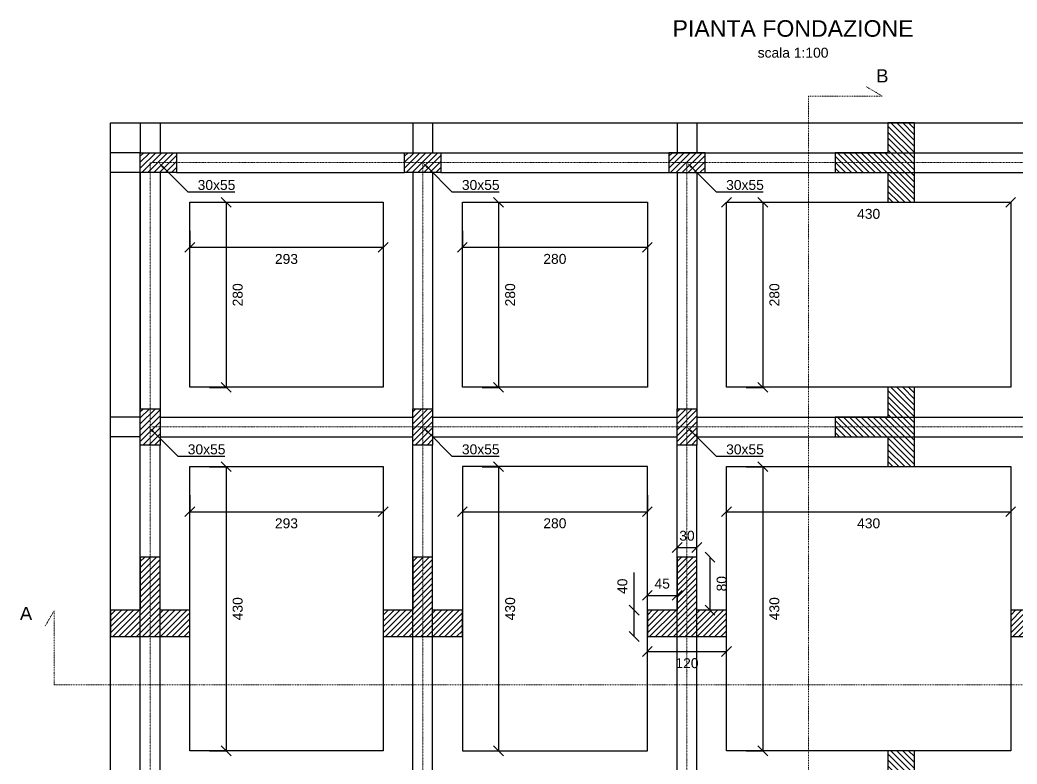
# Model space of a CAD drawing. Header units: millimetres. Extents: x -455371 to 117772, y -78417 to 116564.
# Drawn here: x -105354 to -90260, y 50472 to 61731 of the extents above; entities that cross this region are included whole.
import ezdxf
from ezdxf import colors
from ezdxf.entities.mleader import LeaderData, LeaderLine
from ezdxf.math import Vec2, Vec3

# ---------------------------------------------------------------- set-up
doc = ezdxf.new("R2010")
doc.units = ezdxf.units.MM
doc.linetypes.add('TRATTOPUNTO', pattern=[25.4, 12.7, -6.35, 0, -6.35])
doc.layers.get('0').update_dxf_attribs({"color": 255})
for name, color, linetype, lineweight in [('Cls', 7, 'Continuous', 25), ('fili fissi tratteggiati', 210, 'TRATTOPUNTO', 18), ('quote', 5, 'Continuous', 15), ('Scritte', 7, 'Continuous', 15)]:
    doc.layers.add(name, color=color, linetype=linetype, lineweight=lineweight)
doc.layers.add('RETINI', color=253, linetype='Continuous')
doc.styles.get("Standard").update_dxf_attribs({"font": 'arial.ttf'})
doc.dimstyles.new('scala1 a 100', dxfattribs={"dimtxt": 150, "dimasz": 150, "dimexe": 0.18, "dimexo": 250, "dimgap": 100, "dimtad": 2, "dimdec": 0, "dimlfac": 0.1, "dimzin": 0, "dimdsep": 46, "dimtxsty": 'Standard', "dimblk": 'OBLIQUE', "dimcen": -100, "dimadec": 0, "dimazin": 0, "dimtfac": 1, "dimtdec": 0, "dimtofl": 0, "dimtmove": 0, "dimatfit": 3, "dimfxl": 250, "dimfxlon": 1, "dimtolj": 1, "dimtzin": 0, "dimarcsym": 0})

# ---------------------------------------------------------------- blocks, each defined once
blk = doc.blocks.new('_Oblique')
at = {"color": 0, "linetype": 'ByBlock', "lineweight": -2}
blk.add_line((-0.5, -0.5), (0.5, 0.5), dxfattribs=at)
blk = doc.blocks.new('*D32')
at = {"layer": 'Defpoints', "color": 0, "transparency": 16777216}
for p in [(-102782, 58972), (-99857, 58972), (-99857, 58291)]:
    blk.add_point(p, dxfattribs=at)
at = {"layer": 'quote', "color": 0, "lineweight": -2, "transparency": 16777216}
for p, q in [((-102782, 58541), (-102782, 58290)), ((-99857, 58541), (-99857, 58290)), ((-102782, 58291), (-99857, 58291))]:
    blk.add_line(p, q, dxfattribs=at)
at = {"layer": 'quote', "color": 0, "lineweight": -2, "transparency": 16777216, "xscale": 150, "yscale": 150, "zscale": 150, "rotation": 180}
blk.add_blockref('_Oblique', (-102782, 58291), dxfattribs=at)
at = {"layer": 'quote', "color": 0, "lineweight": -2, "transparency": 16777216, "xscale": 150, "yscale": 150, "zscale": 150}
blk.add_blockref('_Oblique', (-99857, 58291), dxfattribs=at)
at = {"layer": 'quote', "color": 0, "transparency": 16777216, "insert": (-101320, 58114), "char_height": 150, "attachment_point": 5}
blk.add_mtext('\\A1;293', dxfattribs=at)
blk = doc.blocks.new('*D33')
at = {"layer": 'Defpoints', "color": 0, "transparency": 16777216}
for p in [(-102782, 58972), (-102782, 56172), (-102234, 56172)]:
    blk.add_point(p, dxfattribs=at)
at = {"layer": 'quote', "color": 0, "lineweight": -2, "transparency": 16777216}
for p, q in [((-102484, 58972), (-102234, 58972)), ((-102234, 58972), (-102234, 56172)), ((-102484, 56172), (-102234, 56172))]:
    blk.add_line(p, q, dxfattribs=at)
at = {"layer": 'quote', "color": 0, "lineweight": -2, "transparency": 16777216, "xscale": 150, "yscale": 150, "zscale": 150}
for p, rotation in [((-102234, 58972), 90), ((-102234, 56172), 270)]:
    blk.add_blockref('_Oblique', p, dxfattribs=dict(at, rotation=rotation))
at = {"layer": 'quote', "color": 0, "transparency": 16777216, "insert": (-102058, 57572), "char_height": 150, "attachment_point": 5, "rotation": 90}
blk.add_mtext('\\A1;280', dxfattribs=at)
blk = doc.blocks.new('*D34')
at = {"layer": 'Defpoints', "color": 0, "transparency": 16777216}
for p in [(-98657, 58972), (-95857, 58972), (-95857, 58291)]:
    blk.add_point(p, dxfattribs=at)
at = {"layer": 'quote', "color": 0, "lineweight": -2, "transparency": 16777216}
for p, q in [((-98657, 58541), (-98657, 58291)), ((-95857, 58541), (-95857, 58291)), ((-98657, 58291), (-95857, 58291))]:
    blk.add_line(p, q, dxfattribs=at)
at = {"layer": 'quote', "color": 0, "lineweight": -2, "transparency": 16777216, "xscale": 150, "yscale": 150, "zscale": 150, "rotation": 180}
blk.add_blockref('_Oblique', (-98657, 58291), dxfattribs=at)
at = {"layer": 'quote', "color": 0, "lineweight": -2, "transparency": 16777216, "xscale": 150, "yscale": 150, "zscale": 150}
blk.add_blockref('_Oblique', (-95857, 58291), dxfattribs=at)
at = {"layer": 'quote', "color": 0, "transparency": 16777216, "insert": (-97257, 58115), "char_height": 150, "attachment_point": 5}
blk.add_mtext('\\A1;280', dxfattribs=at)
blk = doc.blocks.new('*D35')
at = {"layer": 'Defpoints', "color": 0, "transparency": 16777216}
for p in [(-98657, 58972), (-98657, 56172), (-98109, 56172)]:
    blk.add_point(p, dxfattribs=at)
at = {"layer": 'quote', "color": 0, "lineweight": -2, "transparency": 16777216}
for p, q in [((-98359, 58972), (-98109, 58972)), ((-98109, 58972), (-98109, 56172)), ((-98359, 56172), (-98109, 56172))]:
    blk.add_line(p, q, dxfattribs=at)
at = {"layer": 'quote', "color": 0, "lineweight": -2, "transparency": 16777216, "xscale": 150, "yscale": 150, "zscale": 150}
for p, rotation in [((-98109, 58972), 90), ((-98109, 56172), 270)]:
    blk.add_blockref('_Oblique', p, dxfattribs=dict(at, rotation=rotation))
at = {"layer": 'quote', "color": 0, "transparency": 16777216, "insert": (-97933, 57572), "char_height": 150, "attachment_point": 5, "rotation": 90}
blk.add_mtext('\\A1;280', dxfattribs=at)
blk = doc.blocks.new('*D36')
at = {"layer": 'Defpoints', "color": 0, "transparency": 16777216}
for p in [(-94657, 58972), (-94657, 56172), (-94109, 56172)]:
    blk.add_point(p, dxfattribs=at)
at = {"layer": 'quote', "color": 0, "lineweight": -2, "transparency": 16777216}
for p, q in [((-94359, 58972), (-94109, 58972)), ((-94109, 58972), (-94109, 56172)), ((-94359, 56172), (-94109, 56172))]:
    blk.add_line(p, q, dxfattribs=at)
at = {"layer": 'quote', "color": 0, "lineweight": -2, "transparency": 16777216, "xscale": 150, "yscale": 150, "zscale": 150}
for p, rotation in [((-94109, 58972), 90), ((-94109, 56172), 270)]:
    blk.add_blockref('_Oblique', p, dxfattribs=dict(at, rotation=rotation))
at = {"layer": 'quote', "color": 0, "transparency": 16777216, "insert": (-93933, 57572), "char_height": 150, "attachment_point": 5, "rotation": 90}
blk.add_mtext('\\A1;280', dxfattribs=at)
blk = doc.blocks.new('*D38')
at = {"layer": 'Defpoints', "color": 0, "transparency": 16777216}
for p in [(-102782, 54972), (-102782, 50672), (-102234, 50672)]:
    blk.add_point(p, dxfattribs=at)
at = {"layer": 'quote', "color": 0, "lineweight": -2, "transparency": 16777216}
for p, q in [((-102484, 54972), (-102234, 54972)), ((-102234, 54972), (-102234, 50672)), ((-102484, 50672), (-102234, 50672))]:
    blk.add_line(p, q, dxfattribs=at)
at = {"layer": 'quote', "color": 0, "lineweight": -2, "transparency": 16777216, "xscale": 150, "yscale": 150, "zscale": 150}
for p, rotation in [((-102234, 54972), 90), ((-102234, 50672), 270)]:
    blk.add_blockref('_Oblique', p, dxfattribs=dict(at, rotation=rotation))
at = {"layer": 'quote', "color": 0, "transparency": 16777216, "insert": (-102058, 52822), "char_height": 150, "attachment_point": 5, "rotation": 90}
blk.add_mtext('\\A1;430', dxfattribs=at)
blk = doc.blocks.new('*D39')
at = {"layer": 'Defpoints', "color": 0, "transparency": 16777216}
for p in [(-98657, 54972), (-98657, 50672), (-98109, 50672)]:
    blk.add_point(p, dxfattribs=at)
at = {"layer": 'quote', "color": 0, "lineweight": -2, "transparency": 16777216}
for p, q in [((-98359, 54972), (-98109, 54972)), ((-98109, 54972), (-98109, 50672)), ((-98359, 50672), (-98109, 50672))]:
    blk.add_line(p, q, dxfattribs=at)
at = {"layer": 'quote', "color": 0, "lineweight": -2, "transparency": 16777216, "xscale": 150, "yscale": 150, "zscale": 150}
for p, rotation in [((-98109, 54972), 90), ((-98109, 50672), 270)]:
    blk.add_blockref('_Oblique', p, dxfattribs=dict(at, rotation=rotation))
at = {"layer": 'quote', "color": 0, "transparency": 16777216, "insert": (-97933, 52822), "char_height": 150, "attachment_point": 5, "rotation": 90}
blk.add_mtext('\\A1;430', dxfattribs=at)
blk = doc.blocks.new('*D40')
at = {"layer": 'Defpoints', "color": 0, "transparency": 16777216}
for p in [(-94657, 54972), (-94657, 50672), (-94109, 50672)]:
    blk.add_point(p, dxfattribs=at)
at = {"layer": 'quote', "color": 0, "lineweight": -2, "transparency": 16777216}
for p, q in [((-94359, 54972), (-94109, 54972)), ((-94109, 54972), (-94109, 50672)), ((-94359, 50672), (-94109, 50672))]:
    blk.add_line(p, q, dxfattribs=at)
at = {"layer": 'quote', "color": 0, "lineweight": -2, "transparency": 16777216, "xscale": 150, "yscale": 150, "zscale": 150}
for p, rotation in [((-94109, 54972), 90), ((-94109, 50672), 270)]:
    blk.add_blockref('_Oblique', p, dxfattribs=dict(at, rotation=rotation))
at = {"layer": 'quote', "color": 0, "transparency": 16777216, "insert": (-93933, 52822), "char_height": 150, "attachment_point": 5, "rotation": 90}
blk.add_mtext('\\A1;430', dxfattribs=at)
blk = doc.blocks.new('*D46')
at = {"layer": 'Defpoints', "color": 0, "transparency": 16777216}
for p in [(-94657, 58972), (-90357, 58972), (-90357, 58972)]:
    blk.add_point(p, dxfattribs=at)
at = {"layer": 'quote', "color": 0, "lineweight": -2, "transparency": 16777216}
for p, q in [((-94657, 58972), (-94657, 58973)), ((-94657, 58972), (-90357, 58972)), ((-90357, 58972), (-90357, 58973))]:
    blk.add_line(p, q, dxfattribs=at)
at = {"layer": 'quote', "color": 0, "lineweight": -2, "transparency": 16777216, "xscale": 150, "yscale": 150, "zscale": 150, "rotation": 180}
blk.add_blockref('_Oblique', (-94657, 58972), dxfattribs=at)
at = {"layer": 'quote', "color": 0, "lineweight": -2, "transparency": 16777216, "xscale": 150, "yscale": 150, "zscale": 150}
blk.add_blockref('_Oblique', (-90357, 58972), dxfattribs=at)
at = {"layer": 'quote', "color": 0, "transparency": 16777216, "insert": (-92507, 58796), "char_height": 150, "attachment_point": 5}
blk.add_mtext('\\A1;430', dxfattribs=at)
blk = doc.blocks.new('*D48')
at = {"layer": 'Defpoints', "color": 0, "transparency": 16777216}
for p in [(-102782, 54972), (-99857, 54972), (-99857, 54291)]:
    blk.add_point(p, dxfattribs=at)
at = {"layer": 'quote', "color": 0, "lineweight": -2, "transparency": 16777216}
for p, q in [((-102782, 54541), (-102782, 54290)), ((-99857, 54541), (-99857, 54290)), ((-102782, 54291), (-99857, 54291))]:
    blk.add_line(p, q, dxfattribs=at)
at = {"layer": 'quote', "color": 0, "lineweight": -2, "transparency": 16777216, "xscale": 150, "yscale": 150, "zscale": 150, "rotation": 180}
blk.add_blockref('_Oblique', (-102782, 54291), dxfattribs=at)
at = {"layer": 'quote', "color": 0, "lineweight": -2, "transparency": 16777216, "xscale": 150, "yscale": 150, "zscale": 150}
blk.add_blockref('_Oblique', (-99857, 54291), dxfattribs=at)
at = {"layer": 'quote', "color": 0, "transparency": 16777216, "insert": (-101320, 54114), "char_height": 150, "attachment_point": 5}
blk.add_mtext('\\A1;293', dxfattribs=at)
blk = doc.blocks.new('*D49')
at = {"layer": 'Defpoints', "color": 0, "transparency": 16777216}
for p in [(-98657, 54972), (-95857, 54972), (-95857, 54291)]:
    blk.add_point(p, dxfattribs=at)
at = {"layer": 'quote', "color": 0, "lineweight": -2, "transparency": 16777216}
for p, q in [((-98657, 54541), (-98657, 54291)), ((-95857, 54541), (-95857, 54291)), ((-98657, 54291), (-95857, 54291))]:
    blk.add_line(p, q, dxfattribs=at)
at = {"layer": 'quote', "color": 0, "lineweight": -2, "transparency": 16777216, "xscale": 150, "yscale": 150, "zscale": 150, "rotation": 180}
blk.add_blockref('_Oblique', (-98657, 54291), dxfattribs=at)
at = {"layer": 'quote', "color": 0, "lineweight": -2, "transparency": 16777216, "xscale": 150, "yscale": 150, "zscale": 150}
blk.add_blockref('_Oblique', (-95857, 54291), dxfattribs=at)
at = {"layer": 'quote', "color": 0, "transparency": 16777216, "insert": (-97257, 54115), "char_height": 150, "attachment_point": 5}
blk.add_mtext('\\A1;280', dxfattribs=at)
blk = doc.blocks.new('*D50')
at = {"layer": 'Defpoints', "color": 0, "transparency": 16777216}
for p in [(-94657, 54291), (-90357, 54291), (-90357, 54291)]:
    blk.add_point(p, dxfattribs=at)
at = {"layer": 'quote', "color": 0, "lineweight": -2, "transparency": 16777216}
for p, q in [((-94657, 54291), (-94657, 54291)), ((-94657, 54291), (-90357, 54291)), ((-90357, 54291), (-90357, 54291))]:
    blk.add_line(p, q, dxfattribs=at)
at = {"layer": 'quote', "color": 0, "lineweight": -2, "transparency": 16777216, "xscale": 150, "yscale": 150, "zscale": 150, "rotation": 180}
blk.add_blockref('_Oblique', (-94657, 54291), dxfattribs=at)
at = {"layer": 'quote', "color": 0, "lineweight": -2, "transparency": 16777216, "xscale": 150, "yscale": 150, "zscale": 150}
blk.add_blockref('_Oblique', (-90357, 54291), dxfattribs=at)
at = {"layer": 'quote', "color": 0, "transparency": 16777216, "insert": (-92507, 54114), "char_height": 150, "attachment_point": 5}
blk.add_mtext('\\A1;430', dxfattribs=at)
blk = doc.blocks.new('*D164')
at = {"layer": 'Defpoints', "color": 0, "transparency": 16777216}
for p in [(-96057, 52801), (-95857, 52801), (-95857, 52401)]:
    blk.add_point(p, dxfattribs=at)
at = {"layer": 'quote', "color": 0, "lineweight": -2, "transparency": 16777216}
for p, q in [((-96057, 52801), (-96057, 53372)), ((-96057, 52801), (-96058, 52801)), ((-96057, 52401), (-96057, 52801)), ((-96057, 52401), (-96058, 52401))]:
    blk.add_line(p, q, dxfattribs=at)
at = {"layer": 'quote', "color": 0, "lineweight": -2, "transparency": 16777216, "xscale": 150, "yscale": 150, "zscale": 150}
for p, rotation in [((-96057, 52801), 90), ((-96057, 52401), 270)]:
    blk.add_blockref('_Oblique', p, dxfattribs=dict(at, rotation=rotation))
at = {"layer": 'quote', "color": 0, "transparency": 16777216, "insert": (-96234, 53162), "char_height": 150, "attachment_point": 5, "rotation": 90}
blk.add_mtext('\\A1;40', dxfattribs=at)
blk = doc.blocks.new('*D165')
at = {"layer": 'Defpoints', "color": 0, "transparency": 16777216}
for p in [(-95857, 52401), (-94657, 52401), (-94657, 52175)]:
    blk.add_point(p, dxfattribs=at)
at = {"layer": 'quote', "color": 0, "lineweight": -2, "transparency": 16777216}
for p, q in [((-95857, 52175), (-95857, 52174)), ((-95857, 52175), (-94657, 52175)), ((-94657, 52175), (-94657, 52174))]:
    blk.add_line(p, q, dxfattribs=at)
at = {"layer": 'quote', "color": 0, "lineweight": -2, "transparency": 16777216, "xscale": 150, "yscale": 150, "zscale": 150, "rotation": 180}
blk.add_blockref('_Oblique', (-95857, 52175), dxfattribs=at)
at = {"layer": 'quote', "color": 0, "lineweight": -2, "transparency": 16777216, "xscale": 150, "yscale": 150, "zscale": 150}
blk.add_blockref('_Oblique', (-94657, 52175), dxfattribs=at)
at = {"layer": 'quote', "color": 0, "transparency": 16777216, "insert": (-95257, 51998), "char_height": 150, "attachment_point": 5}
blk.add_mtext('\\A1;120', dxfattribs=at)
blk = doc.blocks.new('*D166')
at = {"layer": 'Defpoints', "color": 0, "transparency": 16777216}
for p in [(-95407, 53025), (-95857, 52801), (-95407, 52822)]:
    blk.add_point(p, dxfattribs=at)
at = {"layer": 'quote', "color": 0, "lineweight": -2, "transparency": 16777216}
for p, q in [((-95857, 53025), (-95857, 53025)), ((-95857, 53025), (-95407, 53025)), ((-95407, 53025), (-95407, 53025))]:
    blk.add_line(p, q, dxfattribs=at)
at = {"layer": 'quote', "color": 0, "lineweight": -2, "transparency": 16777216, "xscale": 150, "yscale": 150, "zscale": 150, "rotation": 180}
blk.add_blockref('_Oblique', (-95857, 53025), dxfattribs=at)
at = {"layer": 'quote', "color": 0, "lineweight": -2, "transparency": 16777216, "xscale": 150, "yscale": 150, "zscale": 150}
blk.add_blockref('_Oblique', (-95407, 53025), dxfattribs=at)
at = {"layer": 'quote', "color": 0, "transparency": 16777216, "insert": (-95632, 53201), "char_height": 150, "attachment_point": 5}
blk.add_mtext('\\A1;45', dxfattribs=at)
blk = doc.blocks.new('*D167')
at = {"layer": 'Defpoints', "color": 0, "transparency": 16777216}
for p in [(-95107, 53601), (-95107, 52801), (-94909, 52801)]:
    blk.add_point(p, dxfattribs=at)
at = {"layer": 'quote', "color": 0, "lineweight": -2, "transparency": 16777216}
for p, q in [((-94909, 53601), (-94909, 53601)), ((-94909, 53601), (-94909, 52801)), ((-94909, 52801), (-94909, 52801))]:
    blk.add_line(p, q, dxfattribs=at)
at = {"layer": 'quote', "color": 0, "lineweight": -2, "transparency": 16777216, "xscale": 150, "yscale": 150, "zscale": 150}
for p, rotation in [((-94909, 53601), 90), ((-94909, 52801), 270)]:
    blk.add_blockref('_Oblique', p, dxfattribs=dict(at, rotation=rotation))
at = {"layer": 'quote', "color": 0, "transparency": 16777216, "insert": (-94732, 53201), "char_height": 150, "attachment_point": 5, "rotation": 90}
blk.add_mtext('\\A1;80', dxfattribs=at)
blk = doc.blocks.new('*D168')
at = {"layer": 'Defpoints', "color": 0, "transparency": 16777216}
for p in [(-95107, 53750), (-95407, 53601), (-95107, 53601)]:
    blk.add_point(p, dxfattribs=at)
at = {"layer": 'quote', "color": 0, "lineweight": -2, "transparency": 16777216}
for p, q in [((-95407, 53750), (-95407, 53750)), ((-95407, 53750), (-95107, 53750)), ((-95107, 53750), (-95107, 53750))]:
    blk.add_line(p, q, dxfattribs=at)
at = {"layer": 'quote', "color": 0, "lineweight": -2, "transparency": 16777216, "xscale": 150, "yscale": 150, "zscale": 150, "rotation": 180}
blk.add_blockref('_Oblique', (-95407, 53750), dxfattribs=at)
at = {"layer": 'quote', "color": 0, "lineweight": -2, "transparency": 16777216, "xscale": 150, "yscale": 150, "zscale": 150}
blk.add_blockref('_Oblique', (-95107, 53750), dxfattribs=at)
at = {"layer": 'quote', "color": 0, "transparency": 16777216, "insert": (-95257, 53926), "char_height": 150, "attachment_point": 5}
blk.add_mtext('\\A1;30', dxfattribs=at)

msp = doc.modelspace()

# ---------------------------------------------------------------- hatches: boundary and pattern name
at = {"layer": 'RETINI'}
h = msp.add_hatch(dxfattribs=at)
h.set_pattern_fill('ANSI31', color=256, scale=20, angle=90)
h.set_pattern_definition([(135, (-39412.71, 165645.97), (-44.90128, -44.90128), [])])
h.paths.add_polyline_path([(-92214.1, 59422.5), (-92214.1, 58972.5), (-91814.1, 58972.5), (-91814.1, 60172.5), (-92214.1, 60172.5), (-92214.1, 59722.5), (-93014.1, 59722.5), (-93014.1, 59422.5)])
h = msp.add_hatch(dxfattribs=at)
h.set_pattern_fill('ANSI31', color=256, scale=20)
h.set_pattern_definition([(45, (0, 13500), (-44.90128, 44.90128), [])])
h.paths.add_polyline_path([(-103382.1, 59722.5), (-103532.1, 59722.5), (-103532.1, 59422.5), (-103382.1, 59422.5)])
h.paths.add_polyline_path([(-102982.1, 59722.5), (-103382.1, 59722.5), (-103382.1, 59422.5), (-102982.1, 59422.5)])
h = msp.add_hatch(dxfattribs=at)
h.set_pattern_fill('ANSI31', color=256, scale=20)
h.set_pattern_definition([(45, (4000, 13500), (-44.90128, 44.90128), [])])
h.paths.add_polyline_path([(-99382.1, 59722.5), (-99532.1, 59722.5), (-99532.1, 59422.5), (-99382.1, 59422.5)])
h.paths.add_polyline_path([(-98982.1, 59722.5), (-99382.1, 59722.5), (-99382.1, 59422.5), (-98982.1, 59422.5)])
h = msp.add_hatch(dxfattribs=at)
h.set_pattern_fill('ANSI31', color=256, scale=20)
h.set_pattern_definition([(45, (8000, 13500), (-44.90128, 44.90128), [])])
h.paths.add_polyline_path([(-95382.1, 59722.5), (-95532.1, 59722.5), (-95532.1, 59422.5), (-95382.1, 59422.5)])
h.paths.add_polyline_path([(-94982.1, 59722.5), (-95382.1, 59722.5), (-95382.1, 59422.5), (-94982.1, 59422.5)])
h = msp.add_hatch(dxfattribs=at)
h.set_pattern_fill('ANSI31', color=256, scale=20, angle=90)
h.set_pattern_definition([(135, (-39412.71, 161645.97), (-44.90128, -44.90128), [])])
h.paths.add_polyline_path([(-92214.1, 55422.5), (-92214.1, 54972.5), (-91814.1, 54972.5), (-91814.1, 56172.5), (-92214.1, 56172.5), (-92214.1, 55722.5), (-93014.1, 55722.5), (-93014.1, 55422.5)])
h = msp.add_hatch(dxfattribs=at)
h.set_pattern_fill('ANSI31', color=256, scale=20)
h.set_pattern_definition([(45, (0, 5500), (-44.90128, 44.90128), [])])
h.paths.add_polyline_path([(-103232.1, 55572.5), (-103382.1, 55572.5), (-103382.1, 55297.5), (-103232.1, 55297.5)])
h.paths.add_polyline_path([(-103382.1, 55572.5), (-103382.1, 55847.5), (-103532.1, 55847.5), (-103532.1, 55297.5), (-103382.1, 55297.5)])
h.paths.add_polyline_path([(-103232.1, 55847.5), (-103382.1, 55847.5), (-103382.1, 55572.5), (-103232.1, 55572.5)])
h = msp.add_hatch(dxfattribs=at)
h.set_pattern_fill('ANSI31', color=256, scale=20)
h.set_pattern_definition([(45, (4125, 5500), (-44.90128, 44.90128), [])])
h.paths.add_polyline_path([(-99107.1, 55572.5), (-99257.1, 55572.5), (-99257.1, 55297.5), (-99107.1, 55297.5)])
h.paths.add_polyline_path([(-99257.1, 55572.5), (-99257.1, 55847.5), (-99407.1, 55847.5), (-99407.1, 55297.5), (-99257.1, 55297.5)])
h.paths.add_polyline_path([(-99107.1, 55847.5), (-99257.1, 55847.5), (-99257.1, 55572.5), (-99107.1, 55572.5)])
h = msp.add_hatch(dxfattribs=at)
h.set_pattern_fill('ANSI31', color=256, scale=20)
h.set_pattern_definition([(45, (8125, 5500), (-44.90128, 44.90128), [])])
h.paths.add_polyline_path([(-95107.1, 55572.5), (-95257.1, 55572.5), (-95257.1, 55297.5), (-95107.1, 55297.5)])
h.paths.add_polyline_path([(-95257.1, 55572.5), (-95257.1, 55847.5), (-95407.1, 55847.5), (-95407.1, 55297.5), (-95257.1, 55297.5)])
h.paths.add_polyline_path([(-95107.1, 55847.5), (-95257.1, 55847.5), (-95257.1, 55572.5), (-95107.1, 55572.5)])
h = msp.add_hatch(dxfattribs=at)
h.set_pattern_fill('ANSI31', color=256, scale=20)
h.set_pattern_definition([(45, (2691.36, 0), (-44.90128, 44.90128), [])])
h.paths.add_polyline_path([(-103532.1, 52801.4), (-103982.1, 52801.4), (-103982.1, 52401.4), (-102782.1, 52401.4), (-102782.1, 52801.4), (-103232.1, 52801.4), (-103232.1, 53601.4), (-103532.1, 53601.4)])
h = msp.add_hatch(dxfattribs=at)
h.set_pattern_fill('ANSI31', color=256, scale=20)
h.set_pattern_definition([(45, (6816.36, 9e-11), (-44.90128, 44.90128), [])])
h.paths.add_polyline_path([(-99407.1, 52801.4), (-99857.1, 52801.4), (-99857.1, 52401.4), (-98657.1, 52401.4), (-98657.1, 52801.4), (-99107.1, 52801.4), (-99107.1, 53601.4), (-99407.1, 53601.4)])
h = msp.add_hatch(dxfattribs=at)
h.set_pattern_fill('ANSI31', color=256, scale=20)
h.set_pattern_definition([(45, (10816.36, 3e-10), (-44.90128, 44.90128), [])])
h.paths.add_polyline_path([(-95407.1, 52801.4), (-95857.1, 52801.4), (-95857.1, 52401.4), (-94657.1, 52401.4), (-94657.1, 52801.4), (-95107.1, 52801.4), (-95107.1, 53601.4), (-95407.1, 53601.4)])
h = msp.add_hatch(dxfattribs=at)
h.set_pattern_fill('ANSI31', color=256, scale=20)
h.set_pattern_definition([(45, (16316.36, 7e-11), (-44.90128, 44.90128), [])])
h.paths.add_polyline_path([(-89907.1, 52801.4), (-90357.1, 52801.4), (-90357.1, 52401.4), (-89157.1, 52401.4), (-89157.1, 52801.4), (-89607.1, 52801.4), (-89607.1, 53601.4), (-89907.1, 53601.4)])
h = msp.add_hatch(dxfattribs=at)
h.set_pattern_fill('ANSI31', color=256, scale=20, angle=90)
h.set_pattern_definition([(135, (-39412.71, 156145.97), (-44.90128, -44.90128), [])])
h.paths.add_polyline_path([(-92214.1, 49922.5), (-92214.1, 49472.5), (-91814.1, 49472.5), (-91814.1, 50672.5), (-92214.1, 50672.5), (-92214.1, 50222.5), (-93014.1, 50222.5), (-93014.1, 49922.5)])

# ---------------------------------------------------------------- linework, layer by layer
at = {"layer": 'Cls'}
for points in [[(-103982.1, 60172.5), (-85032.1, 60172.5), (-85032.1, 45472.5), (-103982.1, 45472.5)], [(-103532.1, 59722.5), (-85482.1, 59722.5), (-85482.1, 45922.5), (-103532.1, 45922.5)], [(-98982.1, 59722.5), (-98982.1, 59422.5), (-99532.1, 59422.5), (-99532.1, 59722.5)], [(-94982.1, 59422.5), (-94982.1, 59722.5), (-95532.1, 59722.5), (-95532.1, 59422.5)], [(-102782.1, 58972.5), (-99857.1, 58972.5), (-99857.1, 56172.5), (-102782.1, 56172.5)], [(-98657.1, 58972.5), (-95857.1, 58972.5), (-95857.1, 56172.5), (-98657.1, 56172.5)], [(-94657.1, 58972.5), (-90357.1, 58972.5), (-90357.1, 56172.5), (-94657.1, 56172.5)], [(-102782.1, 54972.5), (-99857.1, 54972.5), (-99857.1, 50672.5), (-102782.1, 50672.5)], [(-98657.1, 50672.5), (-95857.1, 50672.5), (-95857.1, 54972.5), (-98657.1, 54972.5)], [(-94657.1, 54972.5), (-90357.1, 54972.5), (-90357.1, 50672.5), (-94657.1, 50672.5)]]:
    msp.add_lwpolyline(points, close=True, dxfattribs=at)
for points in [[(-103532.1, 60172.5), (-103532.1, 59722.5)], [(-103232.1, 60172.5), (-103232.1, 59722.5)], [(-99407.1, 60172.5), (-99407.1, 59722.5)], [(-99107.1, 60172.5), (-99107.1, 59722.5)], [(-95407.1, 60172.5), (-95407.1, 59722.5)], [(-95107.1, 60172.5), (-95107.1, 59722.5)], [(-91814.1, 58972.5), (-91814.1, 60172.5), (-92214.1, 60172.5), (-92214.1, 59722.5), (-93014.1, 59722.5), (-93014.1, 59422.5), (-92214.1, 59422.5), (-92214.1, 58972.5), (-91814.1, 58972.5)], [(-103532.1, 59722.5), (-103982.1, 59722.5)], [(-103532.1, 59422.5), (-103532.1, 59722.5), (-102982.1, 59722.5), (-102982.1, 59422.5), (-103532.1, 59422.5), (-103532.1, 59572.5)], [(-102982.1, 59722.5), (-99532.1, 59722.5)], [(-98982.1, 59722.5), (-95532.1, 59722.5)], [(-95532.1, 59722.5), (-94982.1, 59722.5)], [(-94982.1, 59722.5), (-90032.1, 59722.5)], [(-103532.1, 59422.5), (-103982.1, 59422.5)], [(-103532.1, 59422.5), (-103532.1, 55847.5)], [(-103232.1, 59422.5), (-103232.1, 55847.5)], [(-102982.1, 59422.5), (-99532.1, 59422.5)], [(-99407.1, 59422.5), (-99407.1, 55847.5)], [(-99107.1, 59422.5), (-99107.1, 55847.5)], [(-98982.1, 59422.5), (-95532.1, 59422.5)], [(-95407.1, 59422.5), (-95407.1, 55847.5)], [(-95107.1, 59422.5), (-95107.1, 55847.5)], [(-94982.1, 59422.5), (-90032.1, 59422.5)], [(-91814.1, 54972.5), (-91814.1, 56172.5), (-92214.1, 56172.5), (-92214.1, 55722.5), (-93014.1, 55722.5), (-93014.1, 55422.5), (-92214.1, 55422.5), (-92214.1, 54972.5), (-91814.1, 54972.5)], [(-103532.1, 55722.5), (-103982.1, 55722.5)], [(-103532.1, 55297.5), (-103532.1, 55847.5), (-103232.1, 55847.5), (-103232.1, 55297.5), (-103532.1, 55297.5)], [(-103232.1, 55722.5), (-99407.1, 55722.5)], [(-99407.1, 55297.5), (-99407.1, 55847.5), (-99107.1, 55847.5), (-99107.1, 55297.5), (-99407.1, 55297.5)], [(-99107.1, 55722.5), (-95407.1, 55722.5)], [(-95407.1, 55297.5), (-95407.1, 55847.5), (-95107.1, 55847.5), (-95107.1, 55297.5), (-95407.1, 55297.5)], [(-95107.1, 55722.5), (-89907.1, 55722.5)], [(-103532.1, 55422.5), (-103982.1, 55422.5)], [(-103232.1, 55422.5), (-99407.1, 55422.5)], [(-99107.1, 55422.5), (-95407.1, 55422.5)], [(-95107.1, 55422.5), (-89907.1, 55422.5)], [(-103532.1, 50347.5), (-103532.1, 55297.5)], [(-103232.1, 50347.5), (-103232.1, 55297.5)], [(-99407.1, 50347.5), (-99407.1, 55297.5)], [(-99107.1, 50347.5), (-99107.1, 55297.5)], [(-95407.1, 50347.5), (-95407.1, 55297.5)], [(-95107.1, 50347.5), (-95107.1, 55297.5)], [(-103982.1, 52401.4), (-102782.1, 52401.4), (-102782.1, 52801.4), (-103232.1, 52801.4), (-103232.1, 53601.4), (-103532.1, 53601.4), (-103532.1, 52801.4), (-103982.1, 52801.4), (-103982.1, 52401.4)], [(-99857.1, 52401.4), (-98657.1, 52401.4), (-98657.1, 52801.4), (-99107.1, 52801.4), (-99107.1, 53601.4), (-99407.1, 53601.4), (-99407.1, 52801.4), (-99857.1, 52801.4), (-99857.1, 52401.4)], [(-95857.1, 52401.4), (-94657.1, 52401.4), (-94657.1, 52801.4), (-95107.1, 52801.4), (-95107.1, 53601.4), (-95407.1, 53601.4), (-95407.1, 52801.4), (-95857.1, 52801.4), (-95857.1, 52401.4)], [(-90357.1, 52401.4), (-89157.1, 52401.4), (-89157.1, 52801.4), (-89607.1, 52801.4), (-89607.1, 53601.4), (-89907.1, 53601.4), (-89907.1, 52801.4), (-90357.1, 52801.4), (-90357.1, 52401.4)], [(-91814.1, 49472.5), (-91814.1, 50672.5), (-92214.1, 50672.5), (-92214.1, 50222.5), (-93014.1, 50222.5), (-93014.1, 49922.5), (-92214.1, 49922.5), (-92214.1, 49472.5), (-91814.1, 49472.5)]]:
    msp.add_lwpolyline(points, dxfattribs=at)
at = {"layer": 'fili fissi tratteggiati'}
for p, q in [((-92300.5, 60579.2), (-92538.3, 60718.7)), ((-93419.6, 60579.2), (-92300.5, 60579.2)), ((-104836.4, 52792.2), (-104975.9, 52554.3)), ((-104836.4, 51673), (-104836.4, 52792.2)), ((-104836.4, 51673), (-83015.1, 51673))]:
    msp.add_line(p, q, dxfattribs=at)
at = {"layer": 'fili fissi tratteggiati', "ltscale": 0.25}
for p, q in [((-103357.1, 59572.5), (-83482.1, 59572.5)), ((-103357.1, 55572.5), (-83482.1, 55572.5))]:
    msp.add_line(p, q, dxfattribs=at)
at = {"layer": 'fili fissi tratteggiati'}
msp.add_lwpolyline([(-93419.6, 60579.2), (-93419.6, 43564)], dxfattribs=at)
at = {"layer": 'fili fissi tratteggiati', "ltscale": 0.25}
for points in [[(-103382.1, 44072.5), (-103382.1, 59572.5)], [(-99257.1, 59572.5), (-99257.1, 44072.5)], [(-95257.1, 44072.5), (-95257.1, 59572.5)]]:
    msp.add_lwpolyline(points, dxfattribs=at)

# ---------------------------------------------------------------- texts
at = {"layer": 'Scritte', "char_height": 200, "attachment_point": 1}
for s, width, heights, insert in [('\\pxqc;{\\H1.25x;PIANTA FONDAZIONE\\P\\H0.6x;scala 1:100}', 4003.336, [854.8], (-95653, 61727.5)), ('\\pxqc;B', 437.901, [313.3], (-92518.6, 60985.7)), ('\\pxqc;A', 437.901, [313.3], (-105480.8, 52850.7))]:
    msp.add_mtext_dynamic_manual_height_columns(s, width=width, gutter_width=0, heights=heights, dxfattribs=dict(at, insert=insert))

# ---------------------------------------------------------------- dimensions: what is measured, and where the dimension line sits
at = {"layer": 'quote'}
for base, p1, p2, picture, middle in [((-102234.4, 56172.5), (-102782.1, 58972.5), (-102782.1, 56172.5), '*D33', (-102057.9, 57572.5)), ((-98109.4, 56172.5), (-98657.1, 58972.5), (-98657.1, 56172.5), '*D35', (-97932.9, 57572.5)), ((-94109.4, 56172.5), (-94657.1, 58972.5), (-94657.1, 56172.5), '*D36', (-93932.9, 57572.5)), ((-102234.4, 50672.5), (-102782.1, 54972.5), (-102782.1, 50672.5), '*D38', (-102057.8, 52822.5)), ((-98109.4, 50672.5), (-98657.1, 54972.5), (-98657.1, 50672.5), '*D39', (-97932.8, 52822.5)), ((-94109.4, 50672.5), (-94657.1, 54972.5), (-94657.1, 50672.5), '*D40', (-93932.8, 52822.5)), ((-94908.8, 52801.4), (-95107.1, 53601.4), (-95107.1, 52801.4), '*D167', (-94732.2, 53201.4)), ((-96057.4, 52801.4), (-95857.1, 52401.4), (-95857.1, 52801.4), '*D164', (-96234, 53161.6))]:
    dim = msp.add_linear_dim(base=base, p1=p1, p2=p2, angle=90, dimstyle='scala1 a 100', dxfattribs=at)
    dim.commit()
    dim.dimension.update_dxf_attribs({"geometry": picture, "text_midpoint": middle})
for base, p1, p2, picture, middle in [((-90357.1, 58972.5), (-94657.1, 58972.5), (-90357.1, 58972.5), '*D46', (-92507.1, 58795.8)), ((-99857.1309614, 58290.5911032), (-102782.1309614, 58972.4773951), (-99857.1309614, 58972.4773951), '*D32', (-101319.6309614, 58113.9539954)), ((-95857.1, 58291.1), (-98657.1, 58972.5), (-95857.1, 58972.5), '*D34', (-97257.1, 58114.5)), ((-99857.1309614, 54290.5911032), (-102782.1309614, 54972.4773951), (-99857.1309614, 54972.4773951), '*D48', (-101319.6309614, 54113.9539954)), ((-95857.1, 54291.1), (-98657.1, 54972.5), (-95857.1, 54972.5), '*D49', (-97257.1, 54114.5)), ((-90357.1, 54290.6), (-94657.1, 54290.6), (-90357.1, 54290.6), '*D50', (-92507.1, 54114)), ((-95407.1, 53024.5), (-95857.1, 52801.4), (-95407.1, 52822.5), '*D166', (-95632.1, 53200.8)), ((-94657.1, 52174.6), (-95857.1, 52401.4), (-94657.1, 52401.4), '*D165', (-95257.1, 51998))]:
    dim = msp.add_linear_dim(base=base, p1=p1, p2=p2, dimstyle='scala1 a 100', dxfattribs=at)
    dim.commit()
    dim.dimension.update_dxf_attribs({"geometry": picture, "text_midpoint": middle})
dim = msp.add_linear_dim(base=(-95107.1, 53749.7), p1=(-95407.1, 53601.4), p2=(-95107.1, 53601.4), dimstyle='scala1 a 100', dxfattribs=at)
dim.commit()
dim.dimension.update_dxf_attribs({"geometry": '*D168', "text_midpoint": (-95257.1, 53749.7), "dimtype": 160})

# ---------------------------------------------------------------- leaders
ml = msp.add_multileader_mtext('Standard', dxfattribs=at)
ml.set_content('30x55', color=256)
ml.set_leader_properties()
ml.build(insert=Vec2(0, 0))
ml.multileader.update_dxf_attribs({"text_left_attachment_type": 6, "text_right_attachment_type": 6, "dogleg_length": 100, "arrow_head_size": 100})
ctx = ml.context
ctx.base_point, ctx.char_height, ctx.arrow_head_size, ctx.landing_gap_size, ctx.plane_origin = Vec3(-102714.3, 59129.6), 150, 100, 50, Vec3(-103257.1, 59572.5)
ctx.left_attachment, ctx.right_attachment = 6, 6
notes = []
notes.append((ctx, [(0, (1, 1, 0), (-102814.3, 59129.6), (1, 0), 100, [(0, [(-103257.1, 59572.5), (-102814.3, 59129.6)], 0, [])])]))
ctx.mtext.insert, ctx.mtext.flow_direction = Vec3(-102664.3, 59309.6), 5
ml = msp.add_multileader_mtext('Standard', dxfattribs=at)
ml.set_content('30x55', color=256)
ml.set_leader_properties()
ml.build(insert=Vec2(0, 0))
ml.multileader.update_dxf_attribs({"text_left_attachment_type": 6, "text_right_attachment_type": 6, "dogleg_length": 100, "arrow_head_size": 100})
ctx = ml.context
ctx.base_point, ctx.char_height, ctx.arrow_head_size, ctx.landing_gap_size, ctx.plane_origin = Vec3(-98714.3, 59129.6), 150, 100, 50, Vec3(-99257.1, 59572.5)
ctx.left_attachment, ctx.right_attachment = 6, 6
notes.append((ctx, [(0, (1, 1, 0), (-98814.3, 59129.6), (1, 0), 100, [(0, [(-99257.1, 59572.5), (-98814.3, 59129.6)], 0, [])])]))
ctx.mtext.insert, ctx.mtext.flow_direction = Vec3(-98664.3, 59309.6), 5
ml = msp.add_multileader_mtext('Standard', dxfattribs=at)
ml.set_content('30x55', color=256)
ml.set_leader_properties()
ml.build(insert=Vec2(0, 0))
ml.multileader.update_dxf_attribs({"text_left_attachment_type": 6, "text_right_attachment_type": 6, "dogleg_length": 100, "arrow_head_size": 100})
ctx = ml.context
ctx.base_point, ctx.char_height, ctx.arrow_head_size, ctx.landing_gap_size, ctx.plane_origin = Vec3(-94714.3, 59129.6), 150, 100, 50, Vec3(-95257.1, 59572.5)
ctx.left_attachment, ctx.right_attachment = 6, 6
notes.append((ctx, [(0, (1, 1, 0), (-94814.3, 59129.6), (1, 0), 100, [(0, [(-95257.1, 59572.5), (-94814.3, 59129.6)], 0, [])])]))
ctx.mtext.insert, ctx.mtext.flow_direction = Vec3(-94664.3, 59309.6), 5
ml = msp.add_multileader_mtext('Standard', dxfattribs=at)
ml.set_content('30x55', color=256)
ml.set_leader_properties()
ml.build(insert=Vec2(0, 0))
ml.multileader.update_dxf_attribs({"text_left_attachment_type": 6, "text_right_attachment_type": 6, "dogleg_length": 100, "arrow_head_size": 100})
ctx = ml.context
ctx.base_point, ctx.char_height, ctx.arrow_head_size, ctx.landing_gap_size, ctx.plane_origin = Vec3(-102864.3, 55129.6), 150, 100, 50, Vec3(-103407.1, 55572.5)
ctx.left_attachment, ctx.right_attachment = 6, 6
notes.append((ctx, [(0, (1, 1, 0), (-102964.3, 55129.6), (1, 0), 100, [(0, [(-103407.1, 55572.5), (-102964.3, 55129.6)], 0, [])])]))
ctx.mtext.insert, ctx.mtext.flow_direction = Vec3(-102814.3, 55309.6), 5
ml = msp.add_multileader_mtext('Standard', dxfattribs=at)
ml.set_content('30x55', color=256)
ml.set_leader_properties()
ml.build(insert=Vec2(0, 0))
ml.multileader.update_dxf_attribs({"text_left_attachment_type": 6, "text_right_attachment_type": 6, "dogleg_length": 100, "arrow_head_size": 100})
ctx = ml.context
ctx.base_point, ctx.char_height, ctx.arrow_head_size, ctx.landing_gap_size, ctx.plane_origin = Vec3(-98714.3, 55129.6), 150, 100, 50, Vec3(-99257.1, 55572.5)
ctx.left_attachment, ctx.right_attachment = 6, 6
notes.append((ctx, [(0, (1, 1, 0), (-98814.3, 55129.6), (1, 0), 100, [(0, [(-99257.1, 55572.5), (-98814.3, 55129.6)], 0, [])])]))
ctx.mtext.insert, ctx.mtext.flow_direction = Vec3(-98664.3, 55309.6), 5
ml = msp.add_multileader_mtext('Standard', dxfattribs=at)
ml.set_content('30x55', color=256)
ml.set_leader_properties()
ml.build(insert=Vec2(0, 0))
ml.multileader.update_dxf_attribs({"text_left_attachment_type": 6, "text_right_attachment_type": 6, "dogleg_length": 100, "arrow_head_size": 100})
ctx = ml.context
ctx.base_point, ctx.char_height, ctx.arrow_head_size, ctx.landing_gap_size, ctx.plane_origin = Vec3(-94714.3, 55129.6), 150, 100, 50, Vec3(-95257.1, 55572.5)
ctx.left_attachment, ctx.right_attachment = 6, 6
notes.append((ctx, [(0, (1, 1, 0), (-94814.3, 55129.6), (1, 0), 100, [(0, [(-95257.1, 55572.5), (-94814.3, 55129.6)], 0, [])])]))
ctx.mtext.insert, ctx.mtext.flow_direction = Vec3(-94664.3, 55309.6), 5
for ctx, leaders in notes:
    for number, flags, end, landing, length, lines in leaders:
        leader = LeaderData()
        leader.index, (leader.has_last_leader_line, leader.has_dogleg_vector, leader.attachment_direction) = number, flags
        leader.last_leader_point, leader.dogleg_vector, leader.dogleg_length = Vec3(end), Vec3(landing), length
        for number, points, colour, breaks in lines:
            line = LeaderLine()
            line.index, line.vertices, line.color, line.breaks = number, Vec3.list(points), colors.encode_raw_color(colour), breaks
            leader.lines.append(line)
        ctx.leaders.append(leader)

doc.saveas('drawing.dxf')
